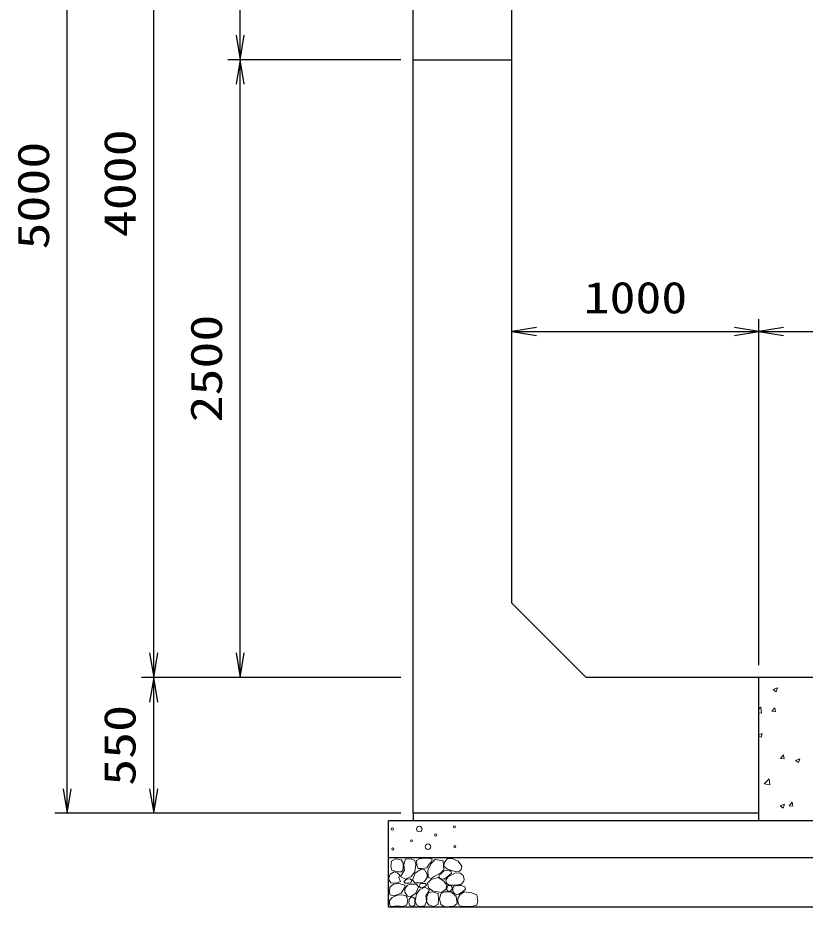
# Model space of a CAD drawing. Units: millimetres at full size. Extents: x 0 to 42050, y 0 to 29700.
# Drawn here: x 23525 to 26712, y 14320 to 17920 of the extents above; entities that cross this region are included whole.
import ezdxf
from ezdxf.enums import TextEntityAlignment as Align

# ---------------------------------------------------------------- set-up
doc = ezdxf.new("R2010")
doc.units = ezdxf.units.MM
for name, color, linetype, lineweight in [('D-DCR-HCHn', 4, 'Continuous', 9), ('D-STR-DIM', 7, 'Continuous', 25), ('D-STR-STRn', 1, 'Continuous', 25)]:
    doc.layers.add(name, color=color, linetype=linetype, lineweight=lineweight)
doc.styles.add('ＭＳ ゴシック', font='')
doc.styles.get('ＭＳ ゴシック').set_extended_font_data('MS Gothic')

# ---------------------------------------------------------------- blocks, each defined once
blk = doc.blocks.new('open_arrow')
at = {"color": 0, "linetype": 'Continuous', "lineweight": -2}
blk.add_lwpolyline([(7.5, 1.25), (0, 0), (7.5, -1.25)], dxfattribs=at)

msp = doc.modelspace()

# ---------------------------------------------------------------- linework, layer by layer
at = {"layer": 'D-DCR-HCHn'}
for p, q in [((26582.455, 15200.558), (26600.24, 15207.385)), ((26582.482, 15200.521), (26595.116, 15191.999)), ((26595.131, 15192.002), (26600.281, 15207.351)), ((26525, 15121.987), (26532.162, 15129.452)), ((26534.974, 15105.295), (26532.168, 15129.417)), ((26576.411, 15112.758), (26588.656, 15127.351)), ((26591.709, 15111.346), (26588.772, 15127.267)), ((26525, 15106.824), (26534.996, 15105.274)), ((26576.417, 15112.744), (26591.599, 15111.415)), ((26525, 15018.038), (26538.438, 15023.196)), ((26525, 15013.419), (26533.314, 15007.811)), ((26533.329, 15007.814), (26538.479, 15023.163)), ((26611.655, 14921.701), (26623.9, 14936.294)), ((26611.66, 14921.687), (26626.842, 14920.359)), ((26626.95, 14920.289), (26624.013, 14936.21)), ((26672.268, 14914.104), (26690.053, 14920.931)), ((26672.294, 14914.068), (26684.929, 14905.546)), ((26684.943, 14905.549), (26690.093, 14920.898)), ((26546.054, 14819.365), (26565.837, 14839.983)), ((26568.649, 14815.827), (26565.843, 14839.949)), ((26546.081, 14819.31), (26568.671, 14815.806)), ((26610.466, 14729.916), (26628.251, 14736.742)), ((26610.492, 14729.88), (26623.127, 14721.358)), ((26623.141, 14721.361), (26628.291, 14736.71)), ((26646.898, 14730.644), (26659.143, 14745.237)), ((26646.903, 14730.63), (26662.085, 14729.302)), ((26662.192, 14729.232), (26659.255, 14745.153))]:
    msp.add_line(p, q, dxfattribs=at)
for points in [[(25076.198, 14511.594), (25055.395, 14516.217), (25036.904, 14506.971), (25034.592, 14486.168), (25039.215, 14469.988), (25062.33, 14463.053), (25078.51, 14463.053), (25085.444, 14474.611), (25085.444, 14500.037)], [(25094.69, 14513.906), (25087.756, 14493.102), (25090.067, 14469.988), (25073.887, 14444.562), (25094.69, 14433.005), (25117.805, 14444.562), (25131.673, 14463.053), (25136.296, 14493.102), (25131.673, 14509.283), (25117.805, 14516.217)], [(25198.447, 14436.214), (25185.689, 14440.569), (25184.425, 14468.678), (25197.512, 14497.359), (25214.448, 14513.536), (25246.403, 14507.032), (25249.133, 14471.913), (25238.816, 14459.876), (25210.739, 14444.301)], [(25257.012, 14479.601), (25250.964, 14485.086), (25249.897, 14490.792), (25253.414, 14503.305), (25263.71, 14517.61), (25286.004, 14516.105), (25307.571, 14505.811), (25322.195, 14485.597), (25320.021, 14472.456), (25313.02, 14465.716), (25301.769, 14463.215), (25285.511, 14467.483), (25264.289, 14474.481)], [(25133.985, 14458.431), (25122.427, 14430.693), (25131.673, 14419.136), (25159.411, 14419.136), (25170.968, 14423.759), (25182.525, 14439.939), (25182.525, 14453.808), (25170.968, 14472.299), (25157.099, 14474.611)], [(25229.798, 14445.711), (25231.454, 14439.566), (25237.011, 14435.193), (25249.19, 14433.302), (25260.305, 14439.802), (25270.592, 14449.138), (25279.858, 14457.333), (25279.635, 14463.462), (25273.736, 14468.875), (25259.203, 14470.356), (25246.47, 14464.383), (25237.011, 14455.165), (25232.281, 14450.556)], [(25032.281, 14453.808), (25025.346, 14433.005), (25034.592, 14419.136), (25057.707, 14416.824), (25073.488, 14423.599), (25066.952, 14439.939), (25071.575, 14449.185), (25062.33, 14458.431), (25048.461, 14463.053)], [(25099.313, 14433.005), (25087.756, 14423.759), (25092.379, 14416.824), (25108.559, 14416.824), (25115.493, 14419.136), (25120.116, 14428.382), (25113.182, 14435.316)], [(25238.203, 14379.532), (25202.829, 14386.129), (25187.782, 14398.266), (25183.03, 14417.263), (25197.713, 14431.629), (25226.323, 14439.69), (25247.97, 14426.761), (25261.961, 14409.347), (25258.002, 14391.67)], [(25318.372, 14411.832), (25323.688, 14416.874), (25330.476, 14425.68), (25332.145, 14433.275), (25328.144, 14447.685), (25314.088, 14458.67), (25293.907, 14457.89), (25266.698, 14443.001), (25257.086, 14430.757), (25260.152, 14416.784), (25269.778, 14410.04), (25278.599, 14409.145), (25292.363, 14409.524), (25305.808, 14411.002)], [(25076.155, 14377.009), (25093.277, 14402.692), (25091.137, 14409.112), (25067.594, 14415.533), (25046.192, 14413.393), (25031.21, 14400.551), (25029.07, 14385.57), (25031.21, 14370.588), (25048.332, 14366.308)], [(25136.082, 14377.009), (25146.783, 14402.692), (25138.222, 14413.393), (25112.539, 14413.393), (25101.838, 14409.112), (25091.137, 14394.131), (25091.137, 14381.289), (25101.838, 14364.167), (25114.679, 14362.027)], [(25172.466, 14325.643), (25178.886, 14344.905), (25176.746, 14366.308), (25191.728, 14389.85), (25172.466, 14400.551), (25151.063, 14389.85), (25138.222, 14372.728), (25133.941, 14344.905), (25138.222, 14329.924), (25151.063, 14323.503)], [(25168.185, 14400.551), (25178.886, 14409.112), (25174.606, 14415.533), (25159.624, 14415.533), (25153.204, 14413.393), (25148.923, 14404.832), (25155.344, 14398.411)], [(25274.971, 14385.265), (25279.183, 14388.446), (25282.686, 14393.505), (25282.81, 14400.431), (25278.414, 14406.067), (25270.769, 14407.977), (25264.356, 14406.179), (25262.704, 14400.442), (25261.896, 14394.835), (25262.881, 14387.456), (25268.975, 14384.127)], [(25302.597, 14370.331), (25292.895, 14375.079), (25285.89, 14383.822), (25285.719, 14395.084), (25289.942, 14405.627), (25305.189, 14407.625), (25320.054, 14408.018), (25334.481, 14402.512), (25336.849, 14393.273), (25324.54, 14382.195), (25309.555, 14373.15)], [(25084.716, 14323.503), (25099.698, 14329.924), (25103.978, 14351.326), (25095.417, 14366.308), (25080.435, 14370.588), (25061.173, 14368.448), (25039.771, 14359.887), (25029.07, 14347.045), (25029.07, 14332.064), (25035.49, 14323.503), (25061.173, 14325.643)], [(25189.588, 14327.783), (25208.85, 14323.503), (25225.972, 14332.064), (25228.112, 14351.326), (25225.968, 14374.878), (25202.429, 14382.327), (25187.447, 14378.603), (25181.027, 14362.027), (25181.027, 14338.484)], [(25237.352, 14373.637), (25252.306, 14382.556), (25278.44, 14382.292), (25299.93, 14363.525), (25303.643, 14334.899), (25289.853, 14324.245), (25253.098, 14321.871), (25236.731, 14331.633), (25232.172, 14354.06)], [(25334.972, 14322.493), (25319.837, 14324.274), (25309.866, 14329.787), (25305.835, 14342.722), (25305.945, 14354.963), (25315.172, 14371.678), (25333.242, 14382.822), (25360.731, 14378.403), (25382.453, 14370.334), (25387.643, 14346.125), (25383.03, 14328.257), (25361.884, 14322.877)], [(25131.801, 14329.924), (25131.801, 14355.606), (25121.1, 14362.027), (25110.399, 14355.606), (25108.259, 14340.625), (25110.399, 14327.783), (25125.381, 14323.503)]]:
    msp.add_lwpolyline(points, close=True, dxfattribs=at)
msp.add_lwpolyline([(25168.432, 14518.547), (25151.093, 14516.446), (25139.258, 14508.701), (25139.626, 14489.819), (25145.514, 14476.087), (25160.025, 14476.185), (25180.107, 14479.153), (25189.799, 14493.689), (25199.082, 14503.492), (25201.884, 14514.345), (25189.099, 14518.547), (25168.082, 14518.547)], dxfattribs=at)
for centre, radius in [((25041.091, 14636.145), 4.5), ((25150.004, 14636.145), 11.25), ((25216.563, 14612.459), 4.5), ((25292.197, 14645.221), 4.5), ((25118.437, 14588.641), 4.5), ((25042.803, 14555.879), 4.5), ((25184.996, 14564.955), 11.25), ((25293.909, 14564.955), 4.5)]:
    msp.add_circle(centre, radius, dxfattribs=at)
at = {"layer": 'D-STR-DIM'}
for p, q in [((23725, 14700), (23725, 19700)), ((24075, 15250), (24075, 19250)), ((24425, 17750), (24425, 19250)), ((25075, 17750), (24375, 17750)), ((25075, 17750), (24375, 17750)), ((24425, 15250), (24425, 17750)), ((26525, 15300), (26525, 16700)), ((26525, 15300), (26525, 16700)), ((25525, 16650), (26525, 16650)), ((26525, 16650), (30525, 16650)), ((25075, 15250), (24025, 15250)), ((25075, 15250), (24025, 15250)), ((24075, 14700), (24075, 15250)), ((25075, 15250), (24375, 15250)), ((25075, 14700), (23675, 14700)), ((25075, 14700), (24025, 14700))]:
    msp.add_line(p, q, dxfattribs=at)
at = {"layer": 'D-STR-STRn'}
for p, q in [((25125, 14700), (25125, 19700)), ((25525, 15550), (25525, 18950)), ((25125, 17750), (25525, 17750)), ((25825, 15250), (25525, 15550)), ((31225, 15250), (25825, 15250)), ((26525, 14670), (26525, 15250)), ((26525, 14700), (25125, 14700)), ((25125, 14700), (25125, 14670)), ((32025, 14670), (25025, 14670)), ((25025, 14320), (25025, 14670)), ((32025, 14520), (25025, 14520)), ((32025, 14320), (25025, 14320))]:
    msp.add_line(p, q, dxfattribs=at)

# ---------------------------------------------------------------- block references
at = {"layer": 'D-STR-DIM', "xscale": 13.3, "yscale": 13.3}
for p, rotation in [((24425, 17750), 90), ((24425, 17750), 270), ((26525, 16650), 180), ((24075, 15250), 90), ((24425, 15250), 90), ((24075, 15250), 270), ((23725, 14700), 90), ((24075, 14700), 90)]:
    msp.add_blockref('open_arrow', p, dxfattribs=dict(at, rotation=rotation))
for p in [(25525, 16650), (26525, 16650)]:
    msp.add_blockref('open_arrow', p, dxfattribs=at)

# ---------------------------------------------------------------- texts
at = {"layer": 'D-STR-DIM', "style": 'ＭＳ ゴシック', "width": 1.25}
for s, p in [('4000', (23937.5, 17250)), ('5000', (23587.5, 17200)), ('2500', (24287.5, 16500)), ('550', (23937.5, 14975))]:
    msp.add_text(s, height=128.3, rotation=90, dxfattribs=at).set_placement(p, align=Align.MIDDLE_CENTER)
at = {"layer": 'D-STR-DIM', "style": 'ＭＳ ゴシック', "width": 1.2}
msp.add_text('1000', height=128.3, dxfattribs=at).set_placement((26025, 16787.5), align=Align.MIDDLE_CENTER)

doc.saveas('drawing.dxf')
